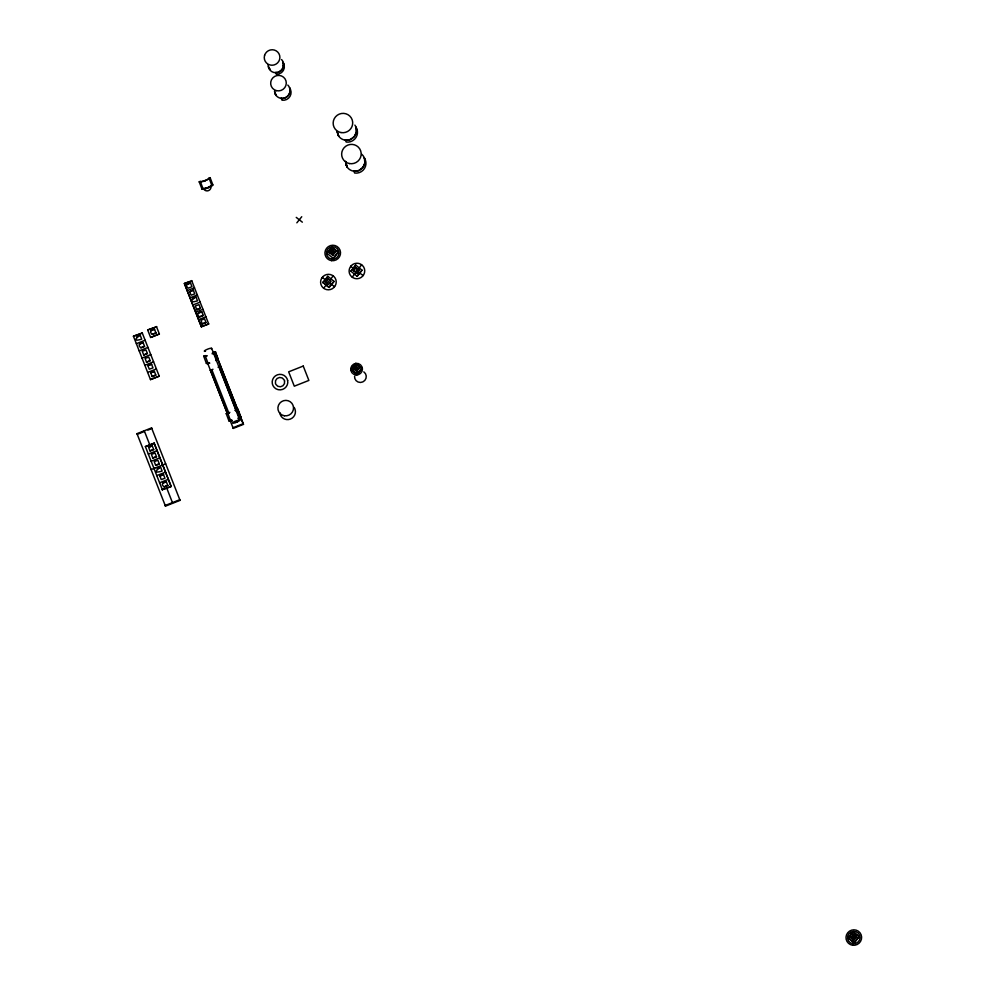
<?xml version="1.0" encoding="UTF-8"?>
<svg xmlns="http://www.w3.org/2000/svg" width="995" height="995" viewBox="0 0 995 995"><rect width="100%" height="100%" fill="white"/><g stroke="black" fill="none" stroke-linecap="round" stroke-linejoin="round"><path stroke-width="1.49" d="M209.049 178.068L211.773 185.281L207.756 187.707L202.98 188.627L200.269 181.413L199.211 181.811L201.997 189.149A5.883 1.045 -20.6 0 0 207.134 188.167L208.564 187.62A5.883 1.045 -20.6 0 0 212.893 185.008L210.107 177.67L209.049 178.068A4.701 0.833 -20.6 0 1 205.045 180.493A4.701 0.833 -20.6 0 1 200.269 181.413M345.265 140.158L350.29 139.561L354.382 136.551L356.421 131.949L355.887 126.974L356.832 128.852A9.801 9.639 -27 0 1 346.223 142.036L345.29 140.108M275.491 93.468A7.836 7.711 -27 0 0 275.976 95.433L275.055 93.493M289.557 87.834L290.552 89.662A7.836 7.711 -27 0 1 282.058 100.209L281.15 98.281M353.076 367.354L353.673 366.508A3.992 3.93 -27 0 1 355.414 365.401M352.242 277.157L355.041 273.451M358.785 268.501L361.595 264.794M323.686 288.214L326.522 284.52M330.29 279.607L333.126 275.926M282.928 65.446L283.898 64.24L282.941 62.362L283.289 63.381A7.55 7.425 -27 0 1 279.234 71.578M296.846 222.818L301.746 216.736M327.106 253.389L332.007 247.295L338.101 252.083L333.337 258.451L327.106 253.389L332.007 247.295M332.902 255.454L335.29 252.282L332.243 249.894L329.793 252.941L332.243 249.894L332.902 255.454L329.793 252.941L335.29 252.282M338.101 252.083L333.337 258.451M322.89 282.418L327.803 276.324L334.034 281.398L329.121 287.48L322.89 282.418L329.121 287.48M323.039 282.704L324.681 280.677M326.31 278.65L327.803 276.324M325.576 281.971L328.027 278.923L331.074 281.311L328.686 284.483L325.576 281.971L328.027 278.923M327.566 282.779L326.086 285.092M329.208 280.752L330.987 279.01M328.972 287.194L334.034 281.398M350.887 271.212L355.787 265.118L362.018 270.18L357.118 276.274L350.887 271.212L355.787 265.118M356.67 273.264L359.12 270.23L356.67 273.264L353.561 270.752L356.023 267.705L359.12 270.23M350.937 369.531L355.849 363.436L362.08 368.511L357.168 374.593L350.937 369.531L357.168 374.593M351.086 369.817L355.849 363.436M355.327 367.167L353.685 369.195L356.073 366.036L359.183 368.548L353.623 369.07L356.732 371.583L359.12 368.424M357.031 374.307L362.08 368.511M848.113 937.85L853.026 931.755L859.108 936.531L854.344 942.912L848.113 937.85L854.344 942.912M848.262 938.136L853.026 931.755M850.862 937.514L853.25 934.342L856.359 936.867L853.909 939.902L850.8 937.389L856.297 936.743L853.909 939.902M854.195 942.626L859.108 936.531M208.863 186.923L207.234 188.117M346.496 164.623A9.801 9.639 -27 0 0 347.093 167.073L346.173 165.17M364.319 158.018L365.314 159.859A9.801 9.639 -27 0 1 354.693 173.043L353.76 171.128L358.772 170.568L362.852 167.558L364.904 162.956L364.357 157.981M203.515 181.438L205.405 180.692M191.662 280.59L208.701 323.96L201.413 326.845L184.374 283.475L191.799 280.864M184.374 283.475L190.592 281.336M186.836 284.433C197.246 281.423 181.625 283.227 188.316 288.14L191.96 286.697L190.48 282.99M187.197 290.664L194.485 287.779M189.722 291.734L193.304 290.167L189.722 291.734L191.065 295.204L194.771 293.886L193.304 290.167M190.008 297.841L197.296 294.955M192.383 298.562C203.95 291.908 181.662 305.453 197.495 300.838L196.027 297.119M192.831 305.03L200.119 302.144M196.761 309.694L195.294 305.975L199 304.657L200.405 308.251L196.761 309.694L200.405 308.251M147.67 329.979L156.563 326.808L147.67 329.979L150.631 337.454L159.374 333.984L156.414 326.522M133.429 336.223L142.322 333.051L133.429 336.223L150.481 379.617L159.225 376.147L142.173 332.753M195.642 312.219L202.93 309.333M150.854 330.638C161.265 327.641 145.643 329.432 152.334 334.357L155.979 332.915L152.334 334.357M136.613 336.882C148.18 330.216 125.892 343.76 141.738 339.158L140.27 335.439M198.104 313.164C208.515 310.166 192.893 311.957 199.585 316.883L203.229 315.44L201.749 311.721M139.437 344.059C149.847 341.061 134.225 342.852 140.904 347.777L144.549 346.335L143.081 342.616M202.371 323.997L200.891 320.278L204.547 318.835L206.015 322.554L202.308 323.872L206.015 322.554M201.276 326.584L208.701 323.96M143.728 354.966L142.248 351.247L145.966 349.929L147.372 353.524L143.728 354.966L147.372 353.524M146.539 362.143L145.071 358.436L148.777 357.118L150.183 360.7L146.539 362.143L150.183 360.7M147.882 365.613L151.526 364.17L147.882 365.613L149.3 369.207L153.006 367.889L151.526 364.17M152.173 376.52L150.705 372.802L154.412 371.483L155.817 375.078L152.173 376.52L155.817 375.078M154.412 371.483L150.705 372.802M212.433 352.889L214.982 351.882L215.318 352.516L237.817 410.002L237.494 409.355L234.969 410.35M229.87 412.378L227.283 413.398L210.38 370.302L212.967 369.269M218.067 367.254L220.616 366.247L220.952 366.881M151.563 427.912L180.058 500.361L165.468 506.132L136.987 433.671L151.563 427.912L151.887 428.534M143.939 431.681L137.31 434.305L136.987 433.671M147.907 430.101L150.556 429.056M162.421 489.963L145.382 446.568L154.125 443.111L171.177 486.505L162.284 489.677L171.177 486.505M154.275 443.397L145.382 446.568M148.628 447.364L152.21 445.797L148.628 447.364L150.046 450.946L153.69 449.504L152.21 445.797M152.857 458.135L151.389 454.416L155.033 452.974L156.501 456.693L152.795 458.011L156.501 456.693M243.476 424.355L243.153 423.708L232.942 427.75L233.278 428.397L243.476 424.355L238.414 411.42M155.68 465.312L154.2 461.605L157.906 460.287L159.324 463.869L155.68 465.312L159.324 463.869M151.078 469.59L154.722 468.147M162.011 465.262L165.655 463.819M157.023 468.782C168.578 462.128 146.29 475.672 162.135 471.058L160.668 467.339M159.897 476.095L163.478 474.528L159.897 476.095L161.24 479.565L164.959 478.247L163.478 474.528M162.658 483.16C173.055 480.15 157.446 481.953 164.125 486.866L167.769 485.423L164.125 486.866M201.935 189.038L202.98 188.627M211.773 185.281L212.831 184.883M209.758 363.163A6.268 1.119 -20.3 0 1 206.388 363.399L203.701 356.173L205.169 355.613A4.701 0.833 -20.3 0 0 206.736 355.663M212.109 353.785A4.701 0.833 -20.3 0 0 213.987 352.317L215.455 351.77L218.129 358.996A6.268 1.119 -20.3 0 1 216.773 360.352M206.388 363.399L207.855 362.852A4.701 0.833 -20.3 0 0 209.41 362.901M215.641 360.563A4.701 0.833 -20.3 0 0 216.661 359.556L218.129 358.996M232.295 420.636A6.268 1.119 -20.3 0 1 228.925 420.873L226.238 413.634L227.706 413.087A4.701 0.833 -20.3 0 0 229.26 413.136M235.492 410.798A4.701 0.833 -20.3 0 0 236.511 409.778L237.979 409.231L240.666 416.47A6.268 1.119 -20.3 0 1 238.166 418.435M228.925 420.873L230.392 420.325A4.701 0.833 -20.3 0 0 231.947 420.363M238.178 418.037A4.701 0.833 -20.3 0 0 239.198 417.017L240.666 416.47M359.058 270.105C347.044 275.627 359.22 260.392 356.608 273.14M281.1 98.331C286.747 99.301 291.833 93.107 289.595 87.784M350.737 266.424L353.213 268.252M358.15 271.884L363.1 275.528M322.268 277.468L325.95 280.229M330.862 283.911L334.544 286.672M296.249 217.383L302.343 222.171M332.156 247.593L338.238 252.369M327.367 280.963L325.489 279.657M328.387 281.759L331.571 284.446M853.163 932.041L859.257 936.817M856.359 936.867L853.25 934.342L853.847 939.777L850.8 937.389M362.018 270.18L357.118 276.274M356.148 366.16L356.732 371.583M210.107 177.67L210.169 177.782A5.883 1.045 -20.6 0 1 201.686 181.749M199.211 181.811L199.274 181.936A5.883 1.045 -20.6 0 0 200.592 181.973M205.89 316.783L198.602 319.656M203.229 315.44L199.585 316.883M219.46 367.478L219.136 366.832L236.026 409.94M204.783 355.911L205.107 356.558M210.38 370.302L210.741 370.924M159.374 333.984L150.631 337.454M145.133 340.228L136.39 343.685M147.956 347.417L139.213 350.874M150.767 354.593L142.024 358.063M153.591 361.782L144.847 365.24M156.402 368.971L147.658 372.428M144.549 346.335L140.904 347.777M159.225 376.147L150.481 379.617M157.086 450.586L148.342 454.043M159.909 457.762L151.153 461.232M162.72 464.951L153.976 468.409M165.543 472.127L156.787 475.598M180.058 500.361L179.734 499.739L165.158 505.51L165.468 506.132M153.69 449.504L150.046 450.946M168.354 479.316L159.61 482.786M354.904 125.121C359.804 131.887 352.889 141.937 344.842 140.096A9.801 9.639 -27 0 1 338.636 136.041L337.056 131.738M214.982 351.882L243.153 423.708M211.649 348.349L239.82 420.188A3.918 0.697 -21.4 0 1 234.459 422.9A3.918 0.697 -21.4 0 1 234.211 421.706A3.918 0.697 -21.4 0 1 239.82 420.188M184.51 283.749L201.413 326.845M211.835 369.717L228.738 412.825M207.594 363.1L227.606 414.032M228.999 417.701L233.278 428.397M154.499 329.196L155.979 332.915M154.125 443.111L171.028 486.219M166.302 481.717L167.769 485.423M144.275 430.785L149.909 445.163M166.812 488.259L172.446 502.624M236.511 409.778L239.198 417.017M213.987 352.317L216.661 359.556M227.706 413.087L230.392 420.325M205.169 355.613L207.855 362.852M283.898 64.24L284.247 65.26A7.55 7.425 -27 0 1 276.361 74.252L275.404 72.374A7.55 7.425 -27 0 0 277.369 72.225M269.471 68.344L269.832 69.364L268.526 66.478M346.136 165.195L345.576 161.277L347.118 167.048A9.801 9.639 -27 0 0 353.324 171.103C361.372 172.943 368.287 162.894 363.386 156.128A9.801 9.639 -27 0 0 361.707 154.25M275.018 93.555L274.545 91.229L275.578 94.699A7.836 7.711 -27 0 0 280.366 98.194C286.722 99.998 292.654 92.261 289.035 86.652A7.836 7.711 -27 0 0 287.779 85.073M279.844 412.651L280.279 414.616A7.836 7.711 -27 0 0 288.314 419.579L290.304 419.106A7.836 7.711 -27 0 0 295.403 411.097L294.968 409.119A7.836 7.711 -27 0 0 294.022 407.341M337.056 131.527L338.636 136.041A9.801 9.639 -27 0 1 338.014 133.616M207.134 188.154A3.918 3.856 -27 0 1 205.219 188.366M210.741 185.592A3.918 3.856 -27 0 1 208.502 190.617A3.918 3.856 -27 0 1 203.453 188.478M360.464 369.991A3.992 3.93 -27 0 1 360.103 370.961L359.493 371.807A3.992 3.93 -27 0 1 357.752 372.914M356.72 373.1A3.992 3.93 -27 0 1 354.717 372.665L353.872 372.08A3.992 3.93 -27 0 1 352.603 369.356M356.446 365.227A3.992 3.93 -27 0 1 358.449 365.65L359.294 366.247A3.992 3.93 -27 0 1 360.389 367.963M363.809 371.881A5.883 5.783 -27 0 1 362.839 381.906A5.883 5.783 -27 0 1 354.568 376.172M281.535 59.551A7.836 7.711 -27 0 1 283.712 65.048L283.401 67.051A7.836 7.711 -27 0 1 275.739 72.722L273.712 72.448A7.836 7.711 -27 0 1 268.09 64.924M238.875 417.104A3.918 3.856 -27 0 1 239.099 419.094M238.812 420.064A3.918 3.856 -27 0 1 238.278 420.935M237.531 421.644A3.918 3.856 -27 0 1 234.633 422.377M232.071 420.873A3.918 3.856 -27 0 1 231.586 419.989M237.979 409.231A6.268 1.119 -20.3 0 1 236.623 410.587M227.283 413.845A6.268 1.119 -20.3 0 1 226.238 413.634M215.455 351.77A6.268 1.119 -20.3 0 1 214.92 352.553M214.087 353.113A6.268 1.119 -20.3 0 1 212.955 353.735M207.084 355.936A6.268 1.119 -20.3 0 1 203.701 356.173M205.505 351.247A3.918 0.697 -21.4 0 1 205.107 350.389A3.918 0.697 -21.4 0 1 209.982 348.387A3.918 0.697 -21.4 0 1 211.226 348.884M264.57 55.434L264.26 57.436A7.836 7.711 -27 0 0 269.894 64.949L271.921 65.235A7.836 7.711 -27 0 0 279.583 59.551L279.893 57.548A7.836 7.711 -27 0 0 274.259 50.024L272.244 49.75A7.836 7.711 -27 0 0 264.57 55.434M351.347 265.615L350.116 267.245A7.836 7.711 -27 0 0 351.434 276.56L353.051 277.754A7.836 7.711 -27 0 0 362.478 276.349L363.71 274.719A7.836 7.711 -27 0 0 362.404 265.391L360.775 264.197A7.836 7.711 -27 0 0 351.347 265.615M322.89 276.66L321.646 278.277A7.836 7.711 -27 0 0 322.877 287.605L324.494 288.811A7.836 7.711 -27 0 0 333.922 287.48L335.166 285.863A7.836 7.711 -27 0 0 333.934 276.523L332.318 275.317A7.836 7.711 -27 0 0 322.89 276.66M303.239 366.06L288.662 371.831L294.296 386.197L308.873 380.426L303.239 366.06M284.558 380.948L284.11 379.829A4.701 4.627 -27 0 0 275.441 383.274L275.889 384.406A4.701 4.627 -27 0 0 284.558 380.948M287.642 380.438L286.97 378.535A7.836 7.711 -27 0 0 272.344 383.796L273.016 385.687A7.836 7.711 -27 0 0 287.642 380.438M284.359 415.761A7.836 7.711 -27 0 0 293.052 405.375A7.836 7.711 -27 0 0 279.719 403.236A7.836 7.711 -27 0 0 284.359 415.761M331.522 260.64A7.836 7.711 -27 0 0 340.016 250.093A7.836 7.711 -27 0 0 326.646 248.203A7.836 7.711 -27 0 0 331.522 260.64M331.758 259.11A6.268 6.169 -27 0 0 338.561 250.678A6.268 6.169 -27 0 0 327.865 249.16A6.268 6.169 -27 0 0 331.758 259.11M852.591 945.225A7.836 7.711 -27 0 0 861.098 934.678A7.836 7.711 -27 0 0 847.715 932.788A7.836 7.711 -27 0 0 852.591 945.225M852.839 943.695A6.268 6.169 -27 0 0 859.63 935.263A6.268 6.169 -27 0 0 848.934 933.745A6.268 6.169 -27 0 0 852.839 943.695M356.023 374.941A5.883 5.783 -27 0 0 361.919 366.682A5.883 5.783 -27 0 0 351.807 365.849A5.883 5.783 -27 0 0 356.023 374.941M349.481 163.566A9.801 9.639 -27 0 0 360.675 150.854A9.801 9.639 -27 0 0 344.083 147.757A9.801 9.639 -27 0 0 349.481 163.566M340.999 132.559A9.801 9.639 -27 0 0 352.193 119.835A9.801 9.639 -27 0 0 335.601 116.738A9.801 9.639 -27 0 0 340.999 132.559M276.523 90.657A7.836 7.711 -27 0 0 286 80.956A7.836 7.711 -27 0 0 272.891 77.797A7.836 7.711 -27 0 0 276.523 90.657"/></g></svg>
